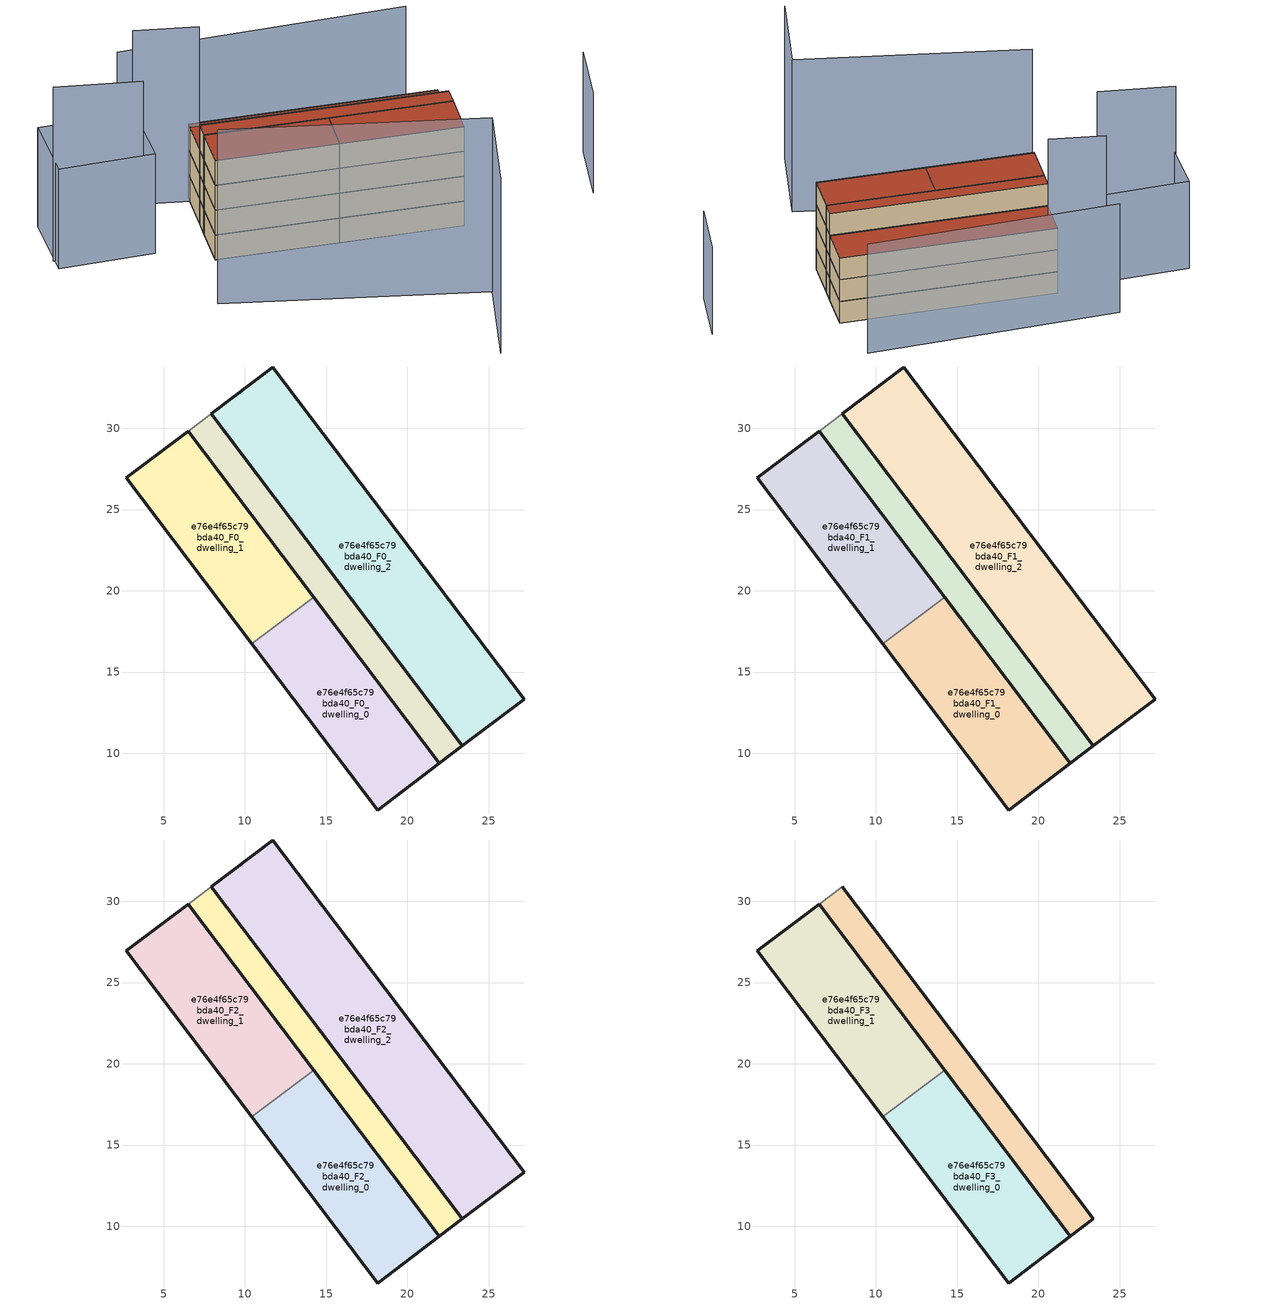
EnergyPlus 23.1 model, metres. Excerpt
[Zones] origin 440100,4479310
e76e4f65c79bda40_F0_dwelling_0
 floor ground (EU_floor_Construction): 21.95,9.38 14.22,19.6 10.44,16.74 18.16,6.52 z0
 wall outside (EU_wall_Construction): 14.22,19.6 21.95,9.38 18.16,6.52 10.44,16.74 z0:3
 wall to e76e4f65c79bda40_F0_dwelling_1 (EU_wall_Construction): 10.44,16.74 14.22,19.6 z0:3
e76e4f65c79bda40_F0_dwelling_1
 floor ground (EU_floor_Construction): 14.22,19.6 6.5,29.82 2.71,26.96 10.44,16.74 z0
 wall outside (EU_wall_Construction): 10.44,16.74 2.71,26.96 6.5,29.82 14.22,19.6 z0:3
e76e4f65c79bda40_F0_dwelling_2
 floor ground (EU_floor_Construction): 27.17,13.33 11.72,33.77 7.94,30.91 23.38,10.46 z0
 wall outside (EU_wall_Construction): 23.38,10.46 7.94,30.91 11.72,33.77 27.17,13.33 23.38,10.46 z0:3
e76e4f65c79bda40_F0_circulation
 floor ground (EU_floor_Construction): 23.38,10.46 7.94,30.91 6.5,29.82 21.95,9.38 z0
 wall outside (EU_wall_Construction): 7.94,30.91 23.38,10.46 21.95,9.38 6.5,29.82 z0:3
 wall adiabatic (EU_wall_Construction): 6.5,29.82 7.94,30.91 z0:3
e76e4f65c79bda40_F1_dwelling_0
 floor to e76e4f65c79bda40_F0_dwelling_0 (EU_floor_Construction): 21.95,9.38 14.22,19.6 10.44,16.74 18.16,6.52 z3
 wall outside (EU_wall_Construction): 14.22,19.6 21.95,9.38 18.16,6.52 10.44,16.74 z3:6
 wall to e76e4f65c79bda40_F1_dwelling_1 (EU_wall_Construction): 10.44,16.74 14.22,19.6 z3:6
e76e4f65c79bda40_F1_dwelling_1
 floor to e76e4f65c79bda40_F0_dwelling_1 (EU_floor_Construction): 14.22,19.6 6.5,29.82 2.71,26.96 10.44,16.74 z3
 wall outside (EU_wall_Construction): 10.44,16.74 2.71,26.96 6.5,29.82 14.22,19.6 z3:6
e76e4f65c79bda40_F1_dwelling_2
 floor to e76e4f65c79bda40_F0_dwelling_2 (EU_floor_Construction): 27.17,13.33 11.72,33.77 7.94,30.91 23.38,10.46 z3
 wall outside (EU_wall_Construction): 23.38,10.46 7.94,30.91 11.72,33.77 27.17,13.33 23.38,10.46 z3:6
e76e4f65c79bda40_F1_circulation
 floor to e76e4f65c79bda40_F0_circulation (EU_floor_Construction): 23.38,10.46 7.94,30.91 6.5,29.82 21.95,9.38 z3
 wall outside (EU_wall_Construction): 7.94,30.91 23.38,10.46 21.95,9.38 6.5,29.82 z3:6
 wall adiabatic (EU_wall_Construction): 6.5,29.82 7.94,30.91 z3:6
e76e4f65c79bda40_F2_dwelling_0
 floor to e76e4f65c79bda40_F1_dwelling_0 (EU_floor_Construction): 21.95,9.38 14.22,19.6 10.44,16.74 18.16,6.52 z6
 wall outside (EU_wall_Construction): 14.22,19.6 21.95,9.38 18.16,6.52 10.44,16.74 z6:9
 wall to e76e4f65c79bda40_F2_dwelling_1 (EU_wall_Construction): 10.44,16.74 14.22,19.6 z6:9
e76e4f65c79bda40_F2_dwelling_1
 floor to e76e4f65c79bda40_F1_dwelling_1 (EU_floor_Construction): 14.22,19.6 6.5,29.82 2.71,26.96 10.44,16.74 z6
 wall outside (EU_wall_Construction): 10.44,16.74 2.71,26.96 6.5,29.82 14.22,19.6 z6:9
e76e4f65c79bda40_F2_dwelling_2
 floor to e76e4f65c79bda40_F1_dwelling_2 (EU_floor_Construction): 27.17,13.33 11.72,33.77 7.94,30.91 23.38,10.46 z6
 wall outside (EU_wall_Construction): 23.38,10.46 7.94,30.91 11.72,33.77 27.17,13.33 23.38,10.46 z6:9
 roof outside (EU_roof_Construction): 11.72,33.77 27.17,13.33 23.38,10.46 7.94,30.91 z9
e76e4f65c79bda40_F2_circulation
 floor to e76e4f65c79bda40_F1_circulation (EU_floor_Construction): 23.38,10.46 7.94,30.91 6.5,29.82 21.95,9.38 z6
 wall outside (EU_wall_Construction): 7.94,30.91 23.38,10.46 21.95,9.38 6.5,29.82 z6:9
 wall adiabatic (EU_wall_Construction): 6.5,29.82 7.94,30.91 z6:9
e76e4f65c79bda40_F3_dwelling_0
 floor to e76e4f65c79bda40_F2_dwelling_0 (EU_floor_Construction): 21.95,9.38 14.22,19.6 10.44,16.74 18.16,6.52 z9
 wall outside (EU_wall_Construction): 14.22,19.6 21.95,9.38 18.16,6.52 10.44,16.74 z9:12
 wall to e76e4f65c79bda40_F3_dwelling_1 (EU_wall_Construction): 10.44,16.74 14.22,19.6 z9:12
 roof outside (EU_roof_Construction): 14.22,19.6 21.95,9.38 18.16,6.52 10.44,16.74 z12
e76e4f65c79bda40_F3_dwelling_1
 floor to e76e4f65c79bda40_F2_dwelling_1 (EU_floor_Construction): 14.22,19.6 6.5,29.82 2.71,26.96 10.44,16.74 z9
 wall outside (EU_wall_Construction): 10.44,16.74 2.71,26.96 6.5,29.82 14.22,19.6 z9:12
 roof outside (EU_roof_Construction): 6.5,29.82 14.22,19.6 10.44,16.74 2.71,26.96 z12
e76e4f65c79bda40_F3_circulation
 floor to e76e4f65c79bda40_F2_circulation (EU_floor_Construction): 23.38,10.46 7.94,30.91 6.5,29.82 21.95,9.38 z9
 wall outside (EU_wall_Construction): 7.94,30.91 23.38,10.46 21.95,9.38 6.5,29.82 z9:12
 wall adiabatic (EU_wall_Construction): 6.5,29.82 7.94,30.91 z9:12
 roof outside (EU_roof_Construction): 7.94,30.91 23.38,10.46 21.95,9.38 6.5,29.82 z12
shading: 28.67,-2.94 34.99,0.88 / 1.1,45.54 7.41,37.81 / 7.41,37.81 1.44,32.93 / 1.44,32.93 -4.88,40.66 / -4.88,40.66 1.1,45.54 z0:12; 8.47,38.41 11.77,32.58 / -4.31,23.64 8.53,-0.65 / 8.53,-0.65 -1.13,-5.76 / -3.91,41.69 0.68,33.88 z0:21; 31.44,18.63 12.44,41.8 z0:15
[Building]
EU S2 Campaign: North Axis=0; Terrain=City; Solar Distribution=FullExterior
[Site:Location]
Madrid: Latitude=40.5; Longitude=-3.5; Time Zone=1; Elevation=609
[SizingPeriod:WeatherFileDays]
AnnualSizingPeriod: Begin Month=1; Begin Day of Month=1; End Month=12; End Day of Month=31; Day of Week for Start Day=Monday; Use Weather File Daylight Saving Period=No; Use Weather File Rain and Snow Indicators=No
[MATERIAL]
EU_InternalMass_Material: Roughness=MediumRough; Thickness=0.1; Conductivity=1; Density=1800; Specific Heat=900; Thermal Absorptance=0.9; Solar Absorptance=0.7; Visible Absorptance=0.7
[MATERIAL:NOMASS] Roughness=MediumRough; Thermal Absorptance=0.9; Solar Absorptance=0.7; Visible Absorptance=0.7
Name | Thermal Resistance
EU_wall_NoMass | 1.60022
EU_roof_NoMass | 1.57597
EU_floor_NoMass | 0.470652
[CONSTRUCTION]
EU_wall_Construction: EU_wall_NoMass
EU_roof_Construction: EU_roof_NoMass
EU_floor_Construction: EU_floor_NoMass
EU_InternalMass_Construction: EU_InternalMass_Material
[ZONE] Type=1; Multiplier=1; Ceiling Height=autocalculate; Floor Area=autocalculate; Part of Total Floor Area=Yes
Name | Volume
e76e4f65c79bda40_F0_dwelling_0; e76e4f65c79bda40_F1_dwelling_0; e76e4f65c79bda40_F2_dwelling_0; e76e4f65c79bda40_F3_dwelling_0 | 182.467
e76e4f65c79bda40_F0_dwelling_1; e76e4f65c79bda40_F1_dwelling_1; e76e4f65c79bda40_F2_dwelling_1; e76e4f65c79bda40_F3_dwelling_1 | 182.456
e76e4f65c79bda40_F0_dwelling_2; e76e4f65c79bda40_F1_dwelling_2; e76e4f65c79bda40_F2_dwelling_2 | 364.948
e76e4f65c79bda40_F0_circulation; e76e4f65c79bda40_F1_circulation; e76e4f65c79bda40_F2_circulation; e76e4f65c79bda40_F3_circulation | 138.365
[INTERNALMASS] Construction=EU_InternalMass_Construction
Name | Zone or ZoneList | Surface Area
e76e4f65c79bda40_F0_dwelling_0_EU_InternalMass | e76e4f65c79bda40_F0_dwelling_0 | 60.8189
e76e4f65c79bda40_F0_dwelling_1_EU_InternalMass | e76e4f65c79bda40_F0_dwelling_1 | 60.8189
e76e4f65c79bda40_F0_dwelling_2_EU_InternalMass | e76e4f65c79bda40_F0_dwelling_2 | 121.635
e76e4f65c79bda40_F1_dwelling_0_EU_InternalMass | e76e4f65c79bda40_F1_dwelling_0 | 60.8189
e76e4f65c79bda40_F1_dwelling_1_EU_InternalMass | e76e4f65c79bda40_F1_dwelling_1 | 60.8189
e76e4f65c79bda40_F1_dwelling_2_EU_InternalMass | e76e4f65c79bda40_F1_dwelling_2 | 121.635
e76e4f65c79bda40_F2_dwelling_0_EU_InternalMass | e76e4f65c79bda40_F2_dwelling_0 | 60.8189
e76e4f65c79bda40_F2_dwelling_1_EU_InternalMass | e76e4f65c79bda40_F2_dwelling_1 | 60.8189
e76e4f65c79bda40_F2_dwelling_2_EU_InternalMass | e76e4f65c79bda40_F2_dwelling_2 | 121.635
e76e4f65c79bda40_F3_dwelling_0_EU_InternalMass | e76e4f65c79bda40_F3_dwelling_0 | 131.673
e76e4f65c79bda40_F3_dwelling_1_EU_InternalMass | e76e4f65c79bda40_F3_dwelling_1 | 131.673
[OTHEREQUIPMENT] Fuel Type=Electricity; Design Level Calculation Method=Watts/Area; Power per Zone Floor Area=1; Fraction Latent=0; Fraction Radiant=0; Fraction Lost=0; Carbon Dioxide Generation Rate=0; EndUse Subcategory=EU_Step8_InternalGains
Name | Zone or ZoneList or Space or SpaceList | Schedule
EU_Step8_InternalGain_e76e4f65c79bda40_F0_dwelling_0_f000 | e76e4f65c79bda40_F0_dwelling_0 | EU_Step8_GainSchedule_e76e4f65c79bda40_F0_dwelling_0_f000
EU_Step8_InternalGain_e76e4f65c79bda40_F0_dwelling_1_f000 | e76e4f65c79bda40_F0_dwelling_1 | EU_Step8_GainSchedule_e76e4f65c79bda40_F0_dwelling_1_f000
EU_Step8_InternalGain_e76e4f65c79bda40_F0_dwelling_2_f000 | e76e4f65c79bda40_F0_dwelling_2 | EU_Step8_GainSchedule_e76e4f65c79bda40_F0_dwelling_2_f000
EU_Step8_InternalGain_e76e4f65c79bda40_F1_dwelling_0_f000 | e76e4f65c79bda40_F1_dwelling_0 | EU_Step8_GainSchedule_e76e4f65c79bda40_F1_dwelling_0_f000
EU_Step8_InternalGain_e76e4f65c79bda40_F1_dwelling_1_f000 | e76e4f65c79bda40_F1_dwelling_1 | EU_Step8_GainSchedule_e76e4f65c79bda40_F1_dwelling_1_f000
EU_Step8_InternalGain_e76e4f65c79bda40_F1_dwelling_2_f000 | e76e4f65c79bda40_F1_dwelling_2 | EU_Step8_GainSchedule_e76e4f65c79bda40_F1_dwelling_2_f000
EU_Step8_InternalGain_e76e4f65c79bda40_F2_dwelling_0_f000 | e76e4f65c79bda40_F2_dwelling_0 | EU_Step8_GainSchedule_e76e4f65c79bda40_F2_dwelling_0_f000
EU_Step8_InternalGain_e76e4f65c79bda40_F2_dwelling_1_f000 | e76e4f65c79bda40_F2_dwelling_1 | EU_Step8_GainSchedule_e76e4f65c79bda40_F2_dwelling_1_f000
EU_Step8_InternalGain_e76e4f65c79bda40_F2_dwelling_2_f000 | e76e4f65c79bda40_F2_dwelling_2 | EU_Step8_GainSchedule_e76e4f65c79bda40_F2_dwelling_2_f000
EU_Step8_InternalGain_e76e4f65c79bda40_F3_dwelling_0_f000 | e76e4f65c79bda40_F3_dwelling_0 | EU_Step8_GainSchedule_e76e4f65c79bda40_F3_dwelling_0_f000
EU_Step8_InternalGain_e76e4f65c79bda40_F3_dwelling_1_f000 | e76e4f65c79bda40_F3_dwelling_1 | EU_Step8_GainSchedule_e76e4f65c79bda40_F3_dwelling_1_f000
[ZONEINFILTRATION:DESIGNFLOWRATE] Schedule=EU_AlwaysOn; Design Flow Rate Calculation Method=Flow/Area; Flow Rate per Floor Area=0.0005; Constant Term Coefficient=1; Temperature Term Coefficient=0; Velocity Term Coefficient=0; Velocity Squared Term Coefficient=0
Name | Zone or ZoneList or Space or SpaceList
EU_Circulation_Infiltration_e76e4f65c79bda40_F0_circulation | e76e4f65c79bda40_F0_circulation
EU_Circulation_Infiltration_e76e4f65c79bda40_F1_circulation | e76e4f65c79bda40_F1_circulation
EU_Circulation_Infiltration_e76e4f65c79bda40_F2_circulation | e76e4f65c79bda40_F2_circulation
EU_Circulation_Infiltration_e76e4f65c79bda40_F3_circulation | e76e4f65c79bda40_F3_circulation
[ZONEVENTILATION:DESIGNFLOWRATE] Schedule=EU_AlwaysOn; Design Flow Rate Calculation Method=AirChanges/Hour; Air Changes per Hour=0.480704; Ventilation Type=Natural; Fan Pressure Rise=0; Fan Total Efficiency=1; Constant Term Coefficient=1; Temperature Term Coefficient=0; Velocity Term Coefficient=0; Velocity Squared Term Coefficient=0; Minimum Indoor Temperature=-100; Maximum Indoor Temperature=100; Delta Temperature=-100; Minimum Outdoor Temperature=-100; Maximum Outdoor Temperature=100; Maximum Wind Speed=40
Name | Zone or ZoneList or Space or SpaceList
EU_ConstantAir_e76e4f65c79bda40_F0_dwelling_0 | e76e4f65c79bda40_F0_dwelling_0
EU_ConstantAir_e76e4f65c79bda40_F0_dwelling_1 | e76e4f65c79bda40_F0_dwelling_1
EU_ConstantAir_e76e4f65c79bda40_F0_dwelling_2 | e76e4f65c79bda40_F0_dwelling_2
EU_ConstantAir_e76e4f65c79bda40_F1_dwelling_0 | e76e4f65c79bda40_F1_dwelling_0
EU_ConstantAir_e76e4f65c79bda40_F1_dwelling_1 | e76e4f65c79bda40_F1_dwelling_1
EU_ConstantAir_e76e4f65c79bda40_F1_dwelling_2 | e76e4f65c79bda40_F1_dwelling_2
EU_ConstantAir_e76e4f65c79bda40_F2_dwelling_0 | e76e4f65c79bda40_F2_dwelling_0
EU_ConstantAir_e76e4f65c79bda40_F2_dwelling_1 | e76e4f65c79bda40_F2_dwelling_1
EU_ConstantAir_e76e4f65c79bda40_F2_dwelling_2 | e76e4f65c79bda40_F2_dwelling_2
EU_ConstantAir_e76e4f65c79bda40_F3_dwelling_0 | e76e4f65c79bda40_F3_dwelling_0
EU_ConstantAir_e76e4f65c79bda40_F3_dwelling_1 | e76e4f65c79bda40_F3_dwelling_1
[HVACTEMPLATE:THERMOSTAT] Constant Heating Setpoint=20; Constant Cooling Setpoint=50
EU_HeatOnly_e76e4f65c79bda40_F0_dwelling_0; EU_HeatOnly_e76e4f65c79bda40_F0_dwelling_1; EU_HeatOnly_e76e4f65c79bda40_F0_dwelling_2; EU_HeatOnly_e76e4f65c79bda40_F1_dwelling_0; EU_HeatOnly_e76e4f65c79bda40_F1_dwelling_1; EU_HeatOnly_e76e4f65c79bda40_F1_dwelling_2; EU_HeatOnly_e76e4f65c79bda40_F2_dwelling_0; EU_HeatOnly_e76e4f65c79bda40_F2_dwelling_1; EU_HeatOnly_e76e4f65c79bda40_F2_dwelling_2; EU_HeatOnly_e76e4f65c79bda40_F3_dwelling_0; EU_HeatOnly_e76e4f65c79bda40_F3_dwelling_1
[HVACTEMPLATE:ZONE:IDEALLOADSAIRSYSTEM] System Availability Schedule=EU_AlwaysOn; Maximum Heating Supply Air Temperature=50; Minimum Cooling Supply Air Temperature=13; Maximum Heating Supply Air Humidity Ratio=0.0156; Minimum Cooling Supply Air Humidity Ratio=0.0077; Heating Limit=NoLimit; Cooling Limit=NoLimit; Heating Availability Schedule=EU_AlwaysOn; Cooling Availability Schedule=EU_CoolingOff; Dehumidification Control Type=ConstantSensibleHeatRatio; Cooling Sensible Heat Ratio=0.7; Dehumidification Setpoint=60; Humidification Control Type=None; Humidification Setpoint=30; Outdoor Air Method=None; Outdoor Air Flow Rate per Person=0.00944; Outdoor Air Flow Rate per Zone Floor Area=0; Outdoor Air Flow Rate per Zone=0; Demand Controlled Ventilation Type=None; Outdoor Air Economizer Type=NoEconomizer; Heat Recovery Type=None; Sensible Heat Recovery Effectiveness=0.7; Latent Heat Recovery Effectiveness=0.65
Name | Template Thermostat
e76e4f65c79bda40_F0_dwelling_0 | EU_HeatOnly_e76e4f65c79bda40_F0_dwelling_0
e76e4f65c79bda40_F0_dwelling_1 | EU_HeatOnly_e76e4f65c79bda40_F0_dwelling_1
e76e4f65c79bda40_F0_dwelling_2 | EU_HeatOnly_e76e4f65c79bda40_F0_dwelling_2
e76e4f65c79bda40_F1_dwelling_0 | EU_HeatOnly_e76e4f65c79bda40_F1_dwelling_0
e76e4f65c79bda40_F1_dwelling_1 | EU_HeatOnly_e76e4f65c79bda40_F1_dwelling_1
e76e4f65c79bda40_F1_dwelling_2 | EU_HeatOnly_e76e4f65c79bda40_F1_dwelling_2
e76e4f65c79bda40_F2_dwelling_0 | EU_HeatOnly_e76e4f65c79bda40_F2_dwelling_0
e76e4f65c79bda40_F2_dwelling_1 | EU_HeatOnly_e76e4f65c79bda40_F2_dwelling_1
e76e4f65c79bda40_F2_dwelling_2 | EU_HeatOnly_e76e4f65c79bda40_F2_dwelling_2
e76e4f65c79bda40_F3_dwelling_0 | EU_HeatOnly_e76e4f65c79bda40_F3_dwelling_0
e76e4f65c79bda40_F3_dwelling_1 | EU_HeatOnly_e76e4f65c79bda40_F3_dwelling_1
[SIZING:ZONE] Zone Cooling Design Supply Air Temperature Input Method=SupplyAirTemperature; Zone Cooling Design Supply Air Temperature=13; Zone Heating Design Supply Air Temperature Input Method=SupplyAirTemperature; Zone Heating Design Supply Air Temperature=50; Zone Cooling Design Supply Air Humidity Ratio=0.008; Zone Heating Design Supply Air Humidity Ratio=0.008; Cooling Design Air Flow Method=DesignDay; Cooling Design Air Flow Rate=0; Cooling Minimum Air Flow per Zone Floor Area=0.000762; Cooling Minimum Air Flow=0; Cooling Minimum Air Flow Fraction=0.2; Heating Design Air Flow Method=DesignDay; Heating Design Air Flow Rate=0; Heating Maximum Air Flow per Zone Floor Area=0.002032; Heating Maximum Air Flow=0.141576; Heating Maximum Air Flow Fraction=0.3; Account for Dedicated Outdoor Air System=No; Dedicated Outdoor Air System Control Strategy=NeutralSupplyAir; Dedicated Outdoor Air Low Setpoint Temperature for Design=autosize; Dedicated Outdoor Air High Setpoint Temperature for Design=autosize; Zone Load Sizing Method=Sensible Load Only No Latent Load; Zone Latent Cooling Design Supply Air Humidity Ratio Input Method=HumidityRatioDifference; Zone Cooling Design Supply Air Humidity Ratio Difference=0.005; Zone Latent Heating Design Supply Air Humidity Ratio Input Method=HumidityRatioDifference; Zone Humidification Design Supply Air Humidity Ratio Difference=0.005
e76e4f65c79bda40_F0_dwelling_0; e76e4f65c79bda40_F0_dwelling_1; e76e4f65c79bda40_F0_dwelling_2; e76e4f65c79bda40_F1_dwelling_0; e76e4f65c79bda40_F1_dwelling_1; e76e4f65c79bda40_F1_dwelling_2; e76e4f65c79bda40_F2_dwelling_0; e76e4f65c79bda40_F2_dwelling_1; e76e4f65c79bda40_F2_dwelling_2; e76e4f65c79bda40_F3_dwelling_0; e76e4f65c79bda40_F3_dwelling_1
[SCHEDULE:CONSTANT]
Name | Hourly Value
EU_AlwaysOn | 1
EU_CoolingOff | 0
[SCHEDULE:FILE] Column Number=1; Rows to Skip at Top=0; Number of Hours of Data=8760; Column Separator=Comma; Interpolate to Timestep=No; Minutes per Item=60; Adjust Schedule for Daylight Savings=Yes
Name | File
EU_Step8_GainSchedule_e76e4f65c79bda40_F0_dwelling_0_f000 | ../../schedules/e76e4f65c79bda40/e76e4f65c79bda40_F0_dwelling_0_f000_gain.csv
EU_Step8_GainSchedule_e76e4f65c79bda40_F0_dwelling_1_f000 | ../../schedules/e76e4f65c79bda40/e76e4f65c79bda40_F0_dwelling_1_f000_gain.csv
EU_Step8_GainSchedule_e76e4f65c79bda40_F0_dwelling_2_f000 | ../../schedules/e76e4f65c79bda40/e76e4f65c79bda40_F0_dwelling_2_f000_gain.csv
EU_Step8_GainSchedule_e76e4f65c79bda40_F1_dwelling_0_f000 | ../../schedules/e76e4f65c79bda40/e76e4f65c79bda40_F1_dwelling_0_f000_gain.csv
EU_Step8_GainSchedule_e76e4f65c79bda40_F1_dwelling_1_f000 | ../../schedules/e76e4f65c79bda40/e76e4f65c79bda40_F1_dwelling_1_f000_gain.csv
EU_Step8_GainSchedule_e76e4f65c79bda40_F1_dwelling_2_f000 | ../../schedules/e76e4f65c79bda40/e76e4f65c79bda40_F1_dwelling_2_f000_gain.csv
EU_Step8_GainSchedule_e76e4f65c79bda40_F2_dwelling_0_f000 | ../../schedules/e76e4f65c79bda40/e76e4f65c79bda40_F2_dwelling_0_f000_gain.csv
EU_Step8_GainSchedule_e76e4f65c79bda40_F2_dwelling_1_f000 | ../../schedules/e76e4f65c79bda40/e76e4f65c79bda40_F2_dwelling_1_f000_gain.csv
EU_Step8_GainSchedule_e76e4f65c79bda40_F2_dwelling_2_f000 | ../../schedules/e76e4f65c79bda40/e76e4f65c79bda40_F2_dwelling_2_f000_gain.csv
EU_Step8_GainSchedule_e76e4f65c79bda40_F3_dwelling_0_f000 | ../../schedules/e76e4f65c79bda40/e76e4f65c79bda40_F3_dwelling_0_f000_gain.csv
EU_Step8_GainSchedule_e76e4f65c79bda40_F3_dwelling_1_f000 | ../../schedules/e76e4f65c79bda40/e76e4f65c79bda40_F3_dwelling_1_f000_gain.csv
